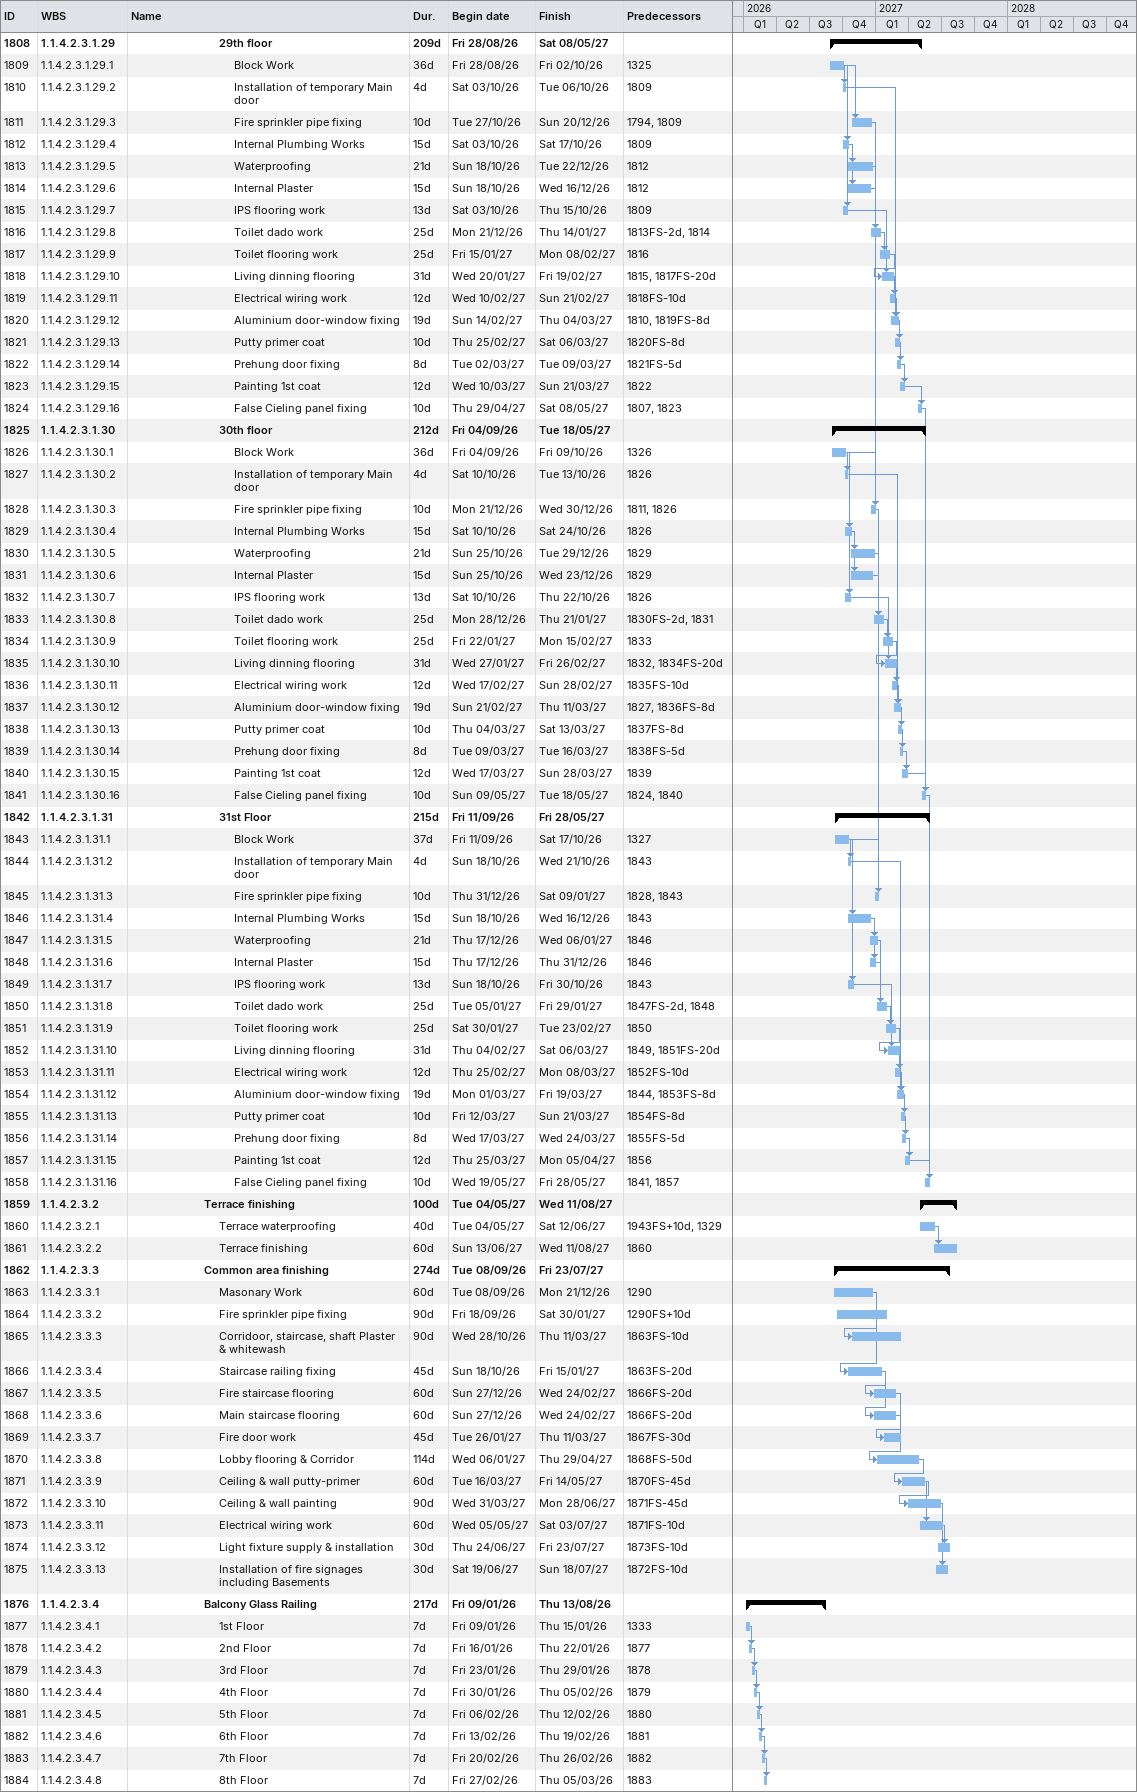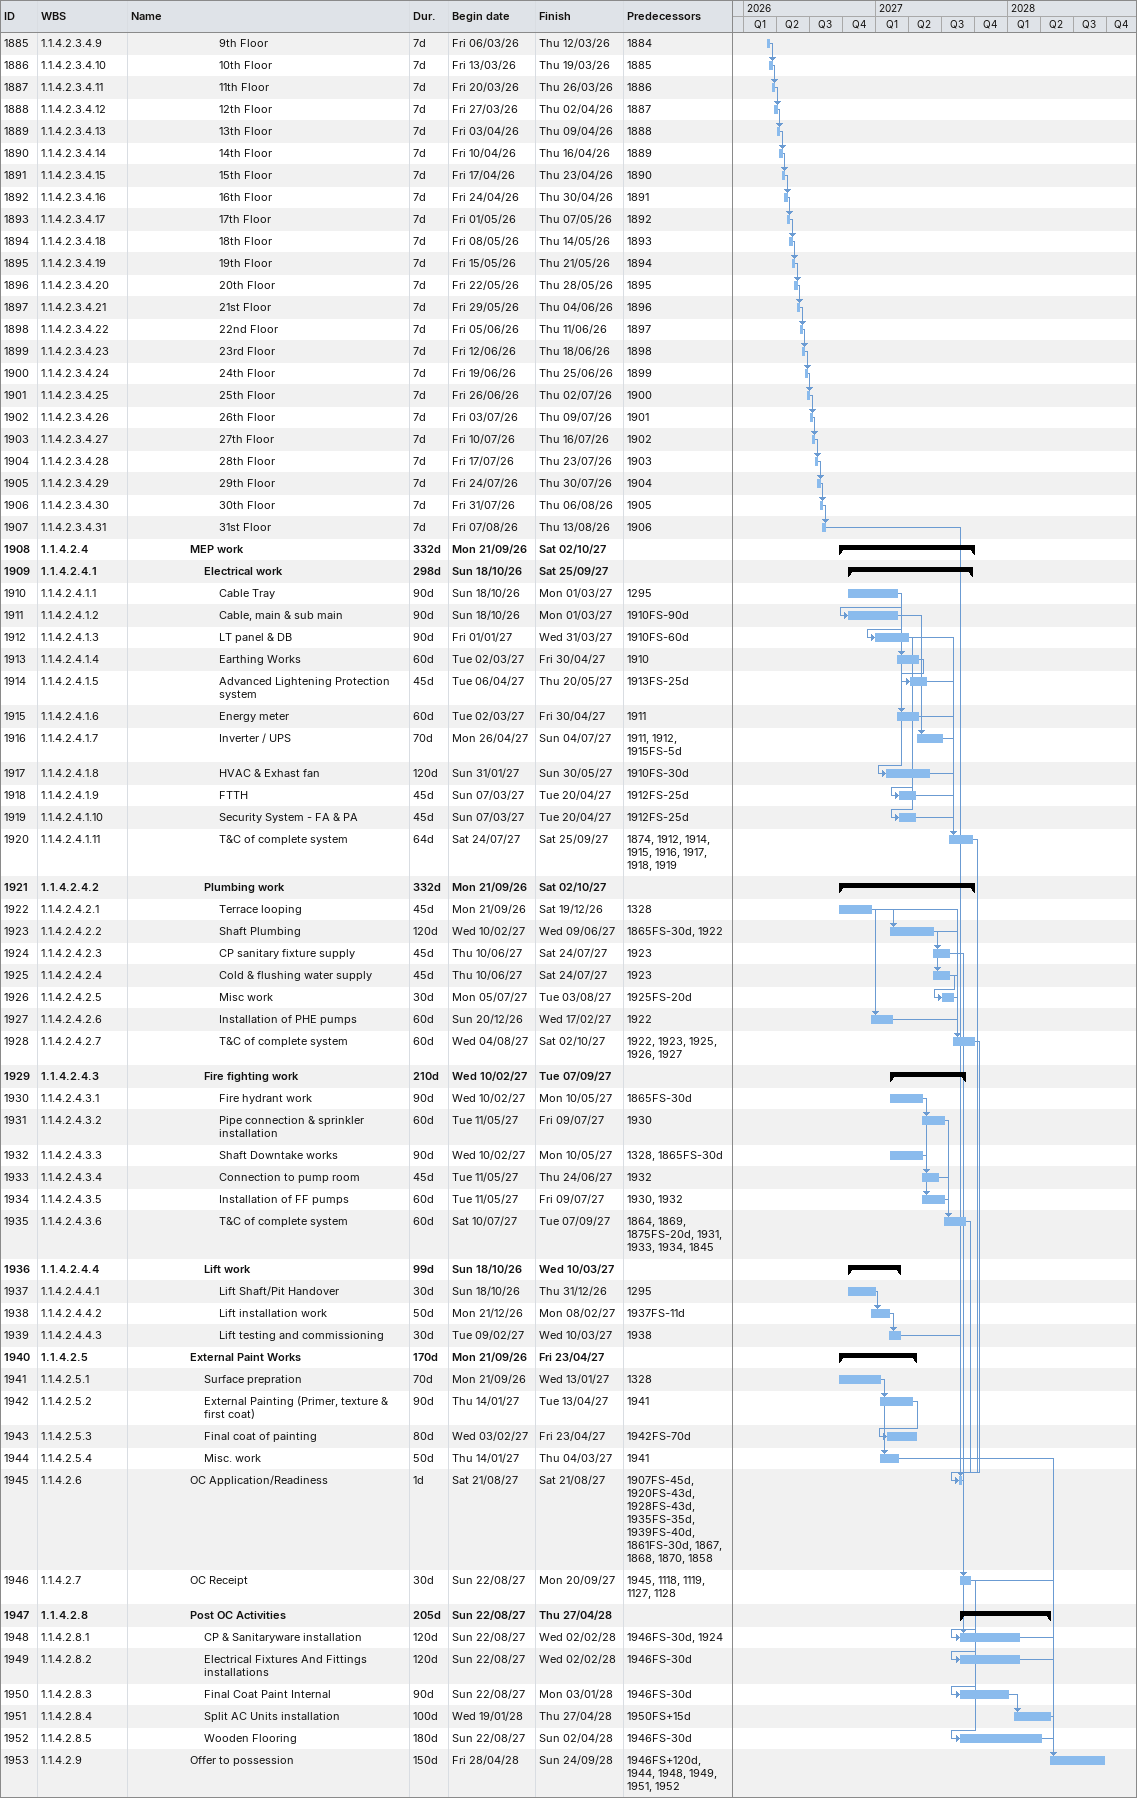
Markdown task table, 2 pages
| ID | WBS | Task | Duration | Start | Finish | Predecessors |
|---|---|---|---|---|---|---|
| 1808 | 1.1.4.2.3.1.29 | **29th floor** | 209d | 2026-08-28 | 2027-05-08 |  |
| 1809 | 1.1.4.2.3.1.29.1 | Block Work | 36d | 2026-08-28 | 2026-10-02 | 1325 |
| 1810 | 1.1.4.2.3.1.29.2 | Installation of temporary Main door | 4d | 2026-10-03 | 2026-10-06 | 1809 |
| 1811 | 1.1.4.2.3.1.29.3 | Fire sprinkler pipe fixing | 10d | 2026-10-27 | 2026-12-20 | 1794, 1809 |
| 1812 | 1.1.4.2.3.1.29.4 | Internal Plumbing Works | 15d | 2026-10-03 | 2026-10-17 | 1809 |
| 1813 | 1.1.4.2.3.1.29.5 | Waterproofing | 21d | 2026-10-18 | 2026-12-22 | 1812 |
| 1814 | 1.1.4.2.3.1.29.6 | Internal Plaster | 15d | 2026-10-18 | 2026-12-16 | 1812 |
| 1815 | 1.1.4.2.3.1.29.7 | IPS flooring work | 13d | 2026-10-03 | 2026-10-15 | 1809 |
| 1816 | 1.1.4.2.3.1.29.8 | Toilet dado work | 25d | 2026-12-21 | 2027-01-14 | 1813FS-2d, 1814 |
| 1817 | 1.1.4.2.3.1.29.9 | Toilet flooring work | 25d | 2027-01-15 | 2027-02-08 | 1816 |
| 1818 | 1.1.4.2.3.1.29.10 | Living dinning flooring | 31d | 2027-01-20 | 2027-02-19 | 1815, 1817FS-20d |
| 1819 | 1.1.4.2.3.1.29.11 | Electrical wiring work | 12d | 2027-02-10 | 2027-02-21 | 1818FS-10d |
| 1820 | 1.1.4.2.3.1.29.12 | Aluminium door-window fixing | 19d | 2027-02-14 | 2027-03-04 | 1810, 1819FS-8d |
| 1821 | 1.1.4.2.3.1.29.13 | Putty primer coat | 10d | 2027-02-25 | 2027-03-06 | 1820FS-8d |
| 1822 | 1.1.4.2.3.1.29.14 | Prehung door fixing | 8d | 2027-03-02 | 2027-03-09 | 1821FS-5d |
| 1823 | 1.1.4.2.3.1.29.15 | Painting 1st coat | 12d | 2027-03-10 | 2027-03-21 | 1822 |
| 1824 | 1.1.4.2.3.1.29.16 | False Cieling panel fixing | 10d | 2027-04-29 | 2027-05-08 | 1807, 1823 |
| 1825 | 1.1.4.2.3.1.30 | **30th floor** | 212d | 2026-09-04 | 2027-05-18 |  |
| 1826 | 1.1.4.2.3.1.30.1 | Block Work | 36d | 2026-09-04 | 2026-10-09 | 1326 |
| 1827 | 1.1.4.2.3.1.30.2 | Installation of temporary Main door | 4d | 2026-10-10 | 2026-10-13 | 1826 |
| 1828 | 1.1.4.2.3.1.30.3 | Fire sprinkler pipe fixing | 10d | 2026-12-21 | 2026-12-30 | 1811, 1826 |
| 1829 | 1.1.4.2.3.1.30.4 | Internal Plumbing Works | 15d | 2026-10-10 | 2026-10-24 | 1826 |
| 1830 | 1.1.4.2.3.1.30.5 | Waterproofing | 21d | 2026-10-25 | 2026-12-29 | 1829 |
| 1831 | 1.1.4.2.3.1.30.6 | Internal Plaster | 15d | 2026-10-25 | 2026-12-23 | 1829 |
| 1832 | 1.1.4.2.3.1.30.7 | IPS flooring work | 13d | 2026-10-10 | 2026-10-22 | 1826 |
| 1833 | 1.1.4.2.3.1.30.8 | Toilet dado work | 25d | 2026-12-28 | 2027-01-21 | 1830FS-2d, 1831 |
| 1834 | 1.1.4.2.3.1.30.9 | Toilet flooring work | 25d | 2027-01-22 | 2027-02-15 | 1833 |
| 1835 | 1.1.4.2.3.1.30.10 | Living dinning flooring | 31d | 2027-01-27 | 2027-02-26 | 1832, 1834FS-20d |
| 1836 | 1.1.4.2.3.1.30.11 | Electrical wiring work | 12d | 2027-02-17 | 2027-02-28 | 1835FS-10d |
| 1837 | 1.1.4.2.3.1.30.12 | Aluminium door-window fixing | 19d | 2027-02-21 | 2027-03-11 | 1827, 1836FS-8d |
| 1838 | 1.1.4.2.3.1.30.13 | Putty primer coat | 10d | 2027-03-04 | 2027-03-13 | 1837FS-8d |
| 1839 | 1.1.4.2.3.1.30.14 | Prehung door fixing | 8d | 2027-03-09 | 2027-03-16 | 1838FS-5d |
| 1840 | 1.1.4.2.3.1.30.15 | Painting 1st coat | 12d | 2027-03-17 | 2027-03-28 | 1839 |
| 1841 | 1.1.4.2.3.1.30.16 | False Cieling panel fixing | 10d | 2027-05-09 | 2027-05-18 | 1824, 1840 |
| 1842 | 1.1.4.2.3.1.31 | **31st Floor** | 215d | 2026-09-11 | 2027-05-28 |  |
| 1843 | 1.1.4.2.3.1.31.1 | Block Work | 37d | 2026-09-11 | 2026-10-17 | 1327 |
| 1844 | 1.1.4.2.3.1.31.2 | Installation of temporary Main door | 4d | 2026-10-18 | 2026-10-21 | 1843 |
| 1845 | 1.1.4.2.3.1.31.3 | Fire sprinkler pipe fixing | 10d | 2026-12-31 | 2027-01-09 | 1828, 1843 |
| 1846 | 1.1.4.2.3.1.31.4 | Internal Plumbing Works | 15d | 2026-10-18 | 2026-12-16 | 1843 |
| 1847 | 1.1.4.2.3.1.31.5 | Waterproofing | 21d | 2026-12-17 | 2027-01-06 | 1846 |
| 1848 | 1.1.4.2.3.1.31.6 | Internal Plaster | 15d | 2026-12-17 | 2026-12-31 | 1846 |
| 1849 | 1.1.4.2.3.1.31.7 | IPS flooring work | 13d | 2026-10-18 | 2026-10-30 | 1843 |
| 1850 | 1.1.4.2.3.1.31.8 | Toilet dado work | 25d | 2027-01-05 | 2027-01-29 | 1847FS-2d, 1848 |
| 1851 | 1.1.4.2.3.1.31.9 | Toilet flooring work | 25d | 2027-01-30 | 2027-02-23 | 1850 |
| 1852 | 1.1.4.2.3.1.31.10 | Living dinning flooring | 31d | 2027-02-04 | 2027-03-06 | 1849, 1851FS-20d |
| 1853 | 1.1.4.2.3.1.31.11 | Electrical wiring work | 12d | 2027-02-25 | 2027-03-08 | 1852FS-10d |
| 1854 | 1.1.4.2.3.1.31.12 | Aluminium door-window fixing | 19d | 2027-03-01 | 2027-03-19 | 1844, 1853FS-8d |
| 1855 | 1.1.4.2.3.1.31.13 | Putty primer coat | 10d | 2027-03-12 | 2027-03-21 | 1854FS-8d |
| 1856 | 1.1.4.2.3.1.31.14 | Prehung door fixing | 8d | 2027-03-17 | 2027-03-24 | 1855FS-5d |
| 1857 | 1.1.4.2.3.1.31.15 | Painting 1st coat | 12d | 2027-03-25 | 2027-04-05 | 1856 |
| 1858 | 1.1.4.2.3.1.31.16 | False Cieling panel fixing | 10d | 2027-05-19 | 2027-05-28 | 1841, 1857 |
| 1859 | 1.1.4.2.3.2 | **Terrace finishing** | 100d | 2027-05-04 | 2027-08-11 |  |
| 1860 | 1.1.4.2.3.2.1 | Terrace waterproofing | 40d | 2027-05-04 | 2027-06-12 | 1943FS+10d, 1329 |
| 1861 | 1.1.4.2.3.2.2 | Terrace finishing | 60d | 2027-06-13 | 2027-08-11 | 1860 |
| 1862 | 1.1.4.2.3.3 | **Common area finishing** | 274d | 2026-09-08 | 2027-07-23 |  |
| 1863 | 1.1.4.2.3.3.1 | Masonary Work | 60d | 2026-09-08 | 2026-12-21 | 1290 |
| 1864 | 1.1.4.2.3.3.2 | Fire sprinkler pipe fixing | 90d | 2026-09-18 | 2027-01-30 | 1290FS+10d |
| 1865 | 1.1.4.2.3.3.3 | Corridoor, staircase, shaft Plaster & whitewash | 90d | 2026-10-28 | 2027-03-11 | 1863FS-10d |
| 1866 | 1.1.4.2.3.3.4 | Staircase railing fixing | 45d | 2026-10-18 | 2027-01-15 | 1863FS-20d |
| 1867 | 1.1.4.2.3.3.5 | Fire staircase flooring | 60d | 2026-12-27 | 2027-02-24 | 1866FS-20d |
| 1868 | 1.1.4.2.3.3.6 | Main staircase flooring | 60d | 2026-12-27 | 2027-02-24 | 1866FS-20d |
| 1869 | 1.1.4.2.3.3.7 | Fire door work | 45d | 2027-01-26 | 2027-03-11 | 1867FS-30d |
| 1870 | 1.1.4.2.3.3.8 | Lobby flooring & Corridor | 114d | 2027-01-06 | 2027-04-29 | 1868FS-50d |
| 1871 | 1.1.4.2.3.3.9 | Ceiling & wall putty-primer | 60d | 2027-03-16 | 2027-05-14 | 1870FS-45d |
| 1872 | 1.1.4.2.3.3.10 | Ceiling & wall painting | 90d | 2027-03-31 | 2027-06-28 | 1871FS-45d |
| 1873 | 1.1.4.2.3.3.11 | Electrical wiring work | 60d | 2027-05-05 | 2027-07-03 | 1871FS-10d |
| 1874 | 1.1.4.2.3.3.12 | Light fixture supply & installation | 30d | 2027-06-24 | 2027-07-23 | 1873FS-10d |
| 1875 | 1.1.4.2.3.3.13 | Installation of fire signages including Basements | 30d | 2027-06-19 | 2027-07-18 | 1872FS-10d |
| 1876 | 1.1.4.2.3.4 | **Balcony Glass Railing** | 217d | 2026-01-09 | 2026-08-13 |  |
| 1877 | 1.1.4.2.3.4.1 | 1st Floor | 7d | 2026-01-09 | 2026-01-15 | 1333 |
| 1878 | 1.1.4.2.3.4.2 | 2nd Floor | 7d | 2026-01-16 | 2026-01-22 | 1877 |
| 1879 | 1.1.4.2.3.4.3 | 3rd Floor | 7d | 2026-01-23 | 2026-01-29 | 1878 |
| 1880 | 1.1.4.2.3.4.4 | 4th Floor | 7d | 2026-01-30 | 2026-02-05 | 1879 |
| 1881 | 1.1.4.2.3.4.5 | 5th Floor | 7d | 2026-02-06 | 2026-02-12 | 1880 |
| 1882 | 1.1.4.2.3.4.6 | 6th Floor | 7d | 2026-02-13 | 2026-02-19 | 1881 |
| 1883 | 1.1.4.2.3.4.7 | 7th Floor | 7d | 2026-02-20 | 2026-02-26 | 1882 |
| 1884 | 1.1.4.2.3.4.8 | 8th Floor | 7d | 2026-02-27 | 2026-03-05 | 1883 |
| 1885 | 1.1.4.2.3.4.9 | 9th Floor | 7d | 2026-03-06 | 2026-03-12 | 1884 |
| 1886 | 1.1.4.2.3.4.10 | 10th Floor | 7d | 2026-03-13 | 2026-03-19 | 1885 |
| 1887 | 1.1.4.2.3.4.11 | 11th Floor | 7d | 2026-03-20 | 2026-03-26 | 1886 |
| 1888 | 1.1.4.2.3.4.12 | 12th Floor | 7d | 2026-03-27 | 2026-04-02 | 1887 |
| 1889 | 1.1.4.2.3.4.13 | 13th Floor | 7d | 2026-04-03 | 2026-04-09 | 1888 |
| 1890 | 1.1.4.2.3.4.14 | 14th Floor | 7d | 2026-04-10 | 2026-04-16 | 1889 |
| 1891 | 1.1.4.2.3.4.15 | 15th Floor | 7d | 2026-04-17 | 2026-04-23 | 1890 |
| 1892 | 1.1.4.2.3.4.16 | 16th Floor | 7d | 2026-04-24 | 2026-04-30 | 1891 |
| 1893 | 1.1.4.2.3.4.17 | 17th Floor | 7d | 2026-05-01 | 2026-05-07 | 1892 |
| 1894 | 1.1.4.2.3.4.18 | 18th Floor | 7d | 2026-05-08 | 2026-05-14 | 1893 |
| 1895 | 1.1.4.2.3.4.19 | 19th Floor | 7d | 2026-05-15 | 2026-05-21 | 1894 |
| 1896 | 1.1.4.2.3.4.20 | 20th Floor | 7d | 2026-05-22 | 2026-05-28 | 1895 |
| 1897 | 1.1.4.2.3.4.21 | 21st Floor | 7d | 2026-05-29 | 2026-06-04 | 1896 |
| 1898 | 1.1.4.2.3.4.22 | 22nd Floor | 7d | 2026-06-05 | 2026-06-11 | 1897 |
| 1899 | 1.1.4.2.3.4.23 | 23rd Floor | 7d | 2026-06-12 | 2026-06-18 | 1898 |
| 1900 | 1.1.4.2.3.4.24 | 24th Floor | 7d | 2026-06-19 | 2026-06-25 | 1899 |
| 1901 | 1.1.4.2.3.4.25 | 25th Floor | 7d | 2026-06-26 | 2026-07-02 | 1900 |
| 1902 | 1.1.4.2.3.4.26 | 26th Floor | 7d | 2026-07-03 | 2026-07-09 | 1901 |
| 1903 | 1.1.4.2.3.4.27 | 27th Floor | 7d | 2026-07-10 | 2026-07-16 | 1902 |
| 1904 | 1.1.4.2.3.4.28 | 28th Floor | 7d | 2026-07-17 | 2026-07-23 | 1903 |
| 1905 | 1.1.4.2.3.4.29 | 29th Floor | 7d | 2026-07-24 | 2026-07-30 | 1904 |
| 1906 | 1.1.4.2.3.4.30 | 30th Floor | 7d | 2026-07-31 | 2026-08-06 | 1905 |
| 1907 | 1.1.4.2.3.4.31 | 31st Floor | 7d | 2026-08-07 | 2026-08-13 | 1906 |
| 1908 | 1.1.4.2.4 | **MEP work** | 332d | 2026-09-21 | 2027-10-02 |  |
| 1909 | 1.1.4.2.4.1 | **Electrical work** | 298d | 2026-10-18 | 2027-09-25 |  |
| 1910 | 1.1.4.2.4.1.1 | Cable Tray | 90d | 2026-10-18 | 2027-03-01 | 1295 |
| 1911 | 1.1.4.2.4.1.2 | Cable, main & sub main | 90d | 2026-10-18 | 2027-03-01 | 1910FS-90d |
| 1912 | 1.1.4.2.4.1.3 | LT panel & DB | 90d | 2027-01-01 | 2027-03-31 | 1910FS-60d |
| 1913 | 1.1.4.2.4.1.4 | Earthing Works | 60d | 2027-03-02 | 2027-04-30 | 1910 |
| 1914 | 1.1.4.2.4.1.5 | Advanced Lightening Protection system | 45d | 2027-04-06 | 2027-05-20 | 1913FS-25d |
| 1915 | 1.1.4.2.4.1.6 | Energy meter | 60d | 2027-03-02 | 2027-04-30 | 1911 |
| 1916 | 1.1.4.2.4.1.7 | Inverter / UPS | 70d | 2027-04-26 | 2027-07-04 | 1911, 1912, 1915FS-5d |
| 1917 | 1.1.4.2.4.1.8 | HVAC & Exhast fan | 120d | 2027-01-31 | 2027-05-30 | 1910FS-30d |
| 1918 | 1.1.4.2.4.1.9 | FTTH | 45d | 2027-03-07 | 2027-04-20 | 1912FS-25d |
| 1919 | 1.1.4.2.4.1.10 | Security System - FA & PA | 45d | 2027-03-07 | 2027-04-20 | 1912FS-25d |
| 1920 | 1.1.4.2.4.1.11 | T&C of complete system | 64d | 2027-07-24 | 2027-09-25 | 1874, 1912, 1914, 1915, 1916, 1917, 1918, 1919 |
| 1921 | 1.1.4.2.4.2 | **Plumbing work** | 332d | 2026-09-21 | 2027-10-02 |  |
| 1922 | 1.1.4.2.4.2.1 | Terrace looping | 45d | 2026-09-21 | 2026-12-19 | 1328 |
| 1923 | 1.1.4.2.4.2.2 | Shaft Plumbing | 120d | 2027-02-10 | 2027-06-09 | 1865FS-30d, 1922 |
| 1924 | 1.1.4.2.4.2.3 | CP sanitary fixture supply | 45d | 2027-06-10 | 2027-07-24 | 1923 |
| 1925 | 1.1.4.2.4.2.4 | Cold & flushing water supply | 45d | 2027-06-10 | 2027-07-24 | 1923 |
| 1926 | 1.1.4.2.4.2.5 | Misc work | 30d | 2027-07-05 | 2027-08-03 | 1925FS-20d |
| 1927 | 1.1.4.2.4.2.6 | Installation of PHE pumps | 60d | 2026-12-20 | 2027-02-17 | 1922 |
| 1928 | 1.1.4.2.4.2.7 | T&C of complete system | 60d | 2027-08-04 | 2027-10-02 | 1922, 1923, 1925, 1926, 1927 |
| 1929 | 1.1.4.2.4.3 | **Fire fighting work** | 210d | 2027-02-10 | 2027-09-07 |  |
| 1930 | 1.1.4.2.4.3.1 | Fire hydrant work | 90d | 2027-02-10 | 2027-05-10 | 1865FS-30d |
| 1931 | 1.1.4.2.4.3.2 | Pipe connection & sprinkler installation | 60d | 2027-05-11 | 2027-07-09 | 1930 |
| 1932 | 1.1.4.2.4.3.3 | Shaft Downtake works | 90d | 2027-02-10 | 2027-05-10 | 1328, 1865FS-30d |
| 1933 | 1.1.4.2.4.3.4 | Connection to pump room | 45d | 2027-05-11 | 2027-06-24 | 1932 |
| 1934 | 1.1.4.2.4.3.5 | Installation of FF pumps | 60d | 2027-05-11 | 2027-07-09 | 1930, 1932 |
| 1935 | 1.1.4.2.4.3.6 | T&C of complete system | 60d | 2027-07-10 | 2027-09-07 | 1864, 1869, 1875FS-20d, 1931, 1933, 1934, 1845 |
| 1936 | 1.1.4.2.4.4 | **Lift work** | 99d | 2026-10-18 | 2027-03-10 |  |
| 1937 | 1.1.4.2.4.4.1 | Lift Shaft/Pit Handover | 30d | 2026-10-18 | 2026-12-31 | 1295 |
| 1938 | 1.1.4.2.4.4.2 | Lift installation work | 50d | 2026-12-21 | 2027-02-08 | 1937FS-11d |
| 1939 | 1.1.4.2.4.4.3 | Lift testing and commissioning | 30d | 2027-02-09 | 2027-03-10 | 1938 |
| 1940 | 1.1.4.2.5 | **External Paint Works** | 170d | 2026-09-21 | 2027-04-23 |  |
| 1941 | 1.1.4.2.5.1 | Surface prepration | 70d | 2026-09-21 | 2027-01-13 | 1328 |
| 1942 | 1.1.4.2.5.2 | External Painting (Primer, texture & first coat) | 90d | 2027-01-14 | 2027-04-13 | 1941 |
| 1943 | 1.1.4.2.5.3 | Final coat of painting | 80d | 2027-02-03 | 2027-04-23 | 1942FS-70d |
| 1944 | 1.1.4.2.5.4 | Misc. work | 50d | 2027-01-14 | 2027-03-04 | 1941 |
| 1945 | 1.1.4.2.6 | OC Application/Readiness | 1d | 2027-08-21 | 2027-08-21 | 1907FS-45d, 1920FS-43d, 1928FS-43d, 1935FS-35d, 1939FS-40d, 1861FS-30d, 1867, 1868, 1870, 1858 |
| 1946 | 1.1.4.2.7 | OC Receipt | 30d | 2027-08-22 | 2027-09-20 | 1945, 1118, 1119, 1127, 1128 |
| 1947 | 1.1.4.2.8 | **Post OC Activities** | 205d | 2027-08-22 | 2028-04-27 |  |
| 1948 | 1.1.4.2.8.1 | CP & Sanitaryware installation | 120d | 2027-08-22 | 2028-02-02 | 1946FS-30d, 1924 |
| 1949 | 1.1.4.2.8.2 | Electrical Fixtures And Fittings installations | 120d | 2027-08-22 | 2028-02-02 | 1946FS-30d |
| 1950 | 1.1.4.2.8.3 | Final Coat Paint Internal | 90d | 2027-08-22 | 2028-01-03 | 1946FS-30d |
| 1951 | 1.1.4.2.8.4 | Split AC Units installation | 100d | 2028-01-19 | 2028-04-27 | 1950FS+15d |
| 1952 | 1.1.4.2.8.5 | Wooden Flooring | 180d | 2027-08-22 | 2028-04-02 | 1946FS-30d |
| 1953 | 1.1.4.2.9 | Offer to possession | 150d | 2028-04-28 | 2028-09-24 | 1946FS+120d, 1944, 1948, 1949, 1951, 1952 |
